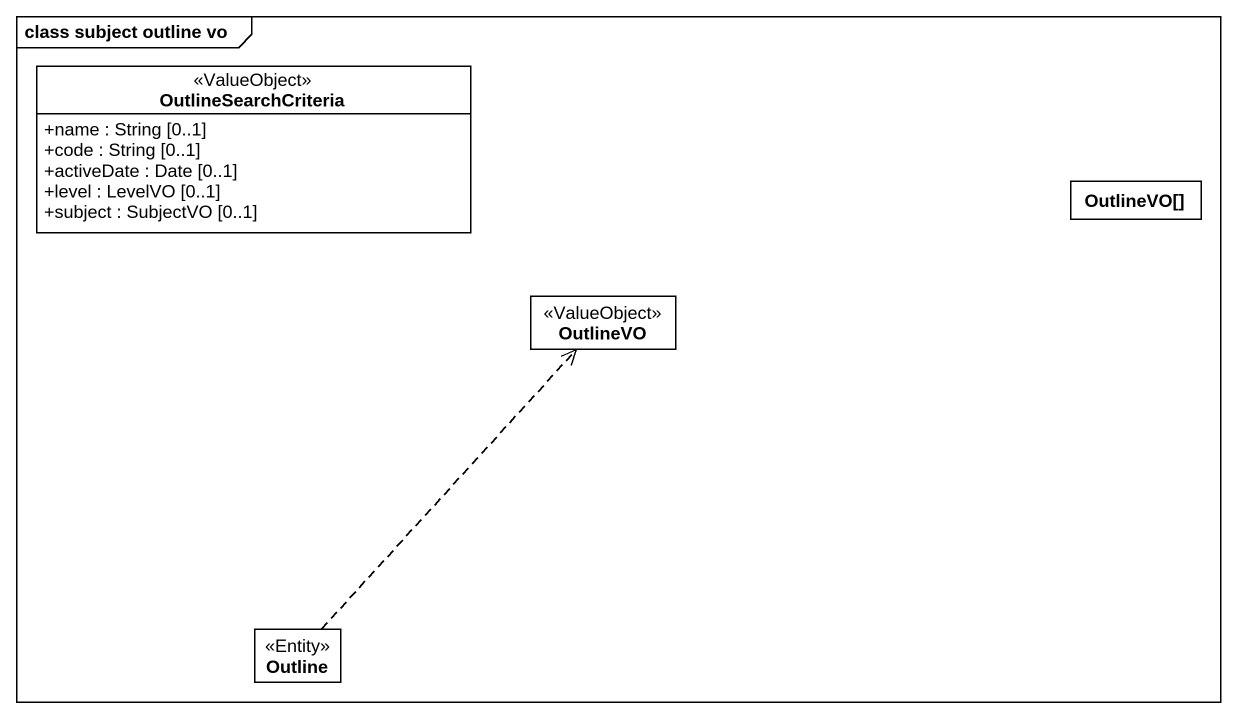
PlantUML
@startuml
mainframe class subject outline vo
hide circle
hide empty members
skinparam classAttributeIconSize 0
class OutlineSearchCriteria <<ValueObject>> {
  +name : String [0..1]
  +code : String [0..1]
  +activeDate : Date [0..1]
  +level : LevelVO [0..1]
  +subject : SubjectVO [0..1]
}
class "OutlineVO[]" as OutlineVO
class "OutlineVO" as OutlineVO_2 <<ValueObject>>
class Outline <<Entity>>
Outline .up.> OutlineVO_2
@enduml
